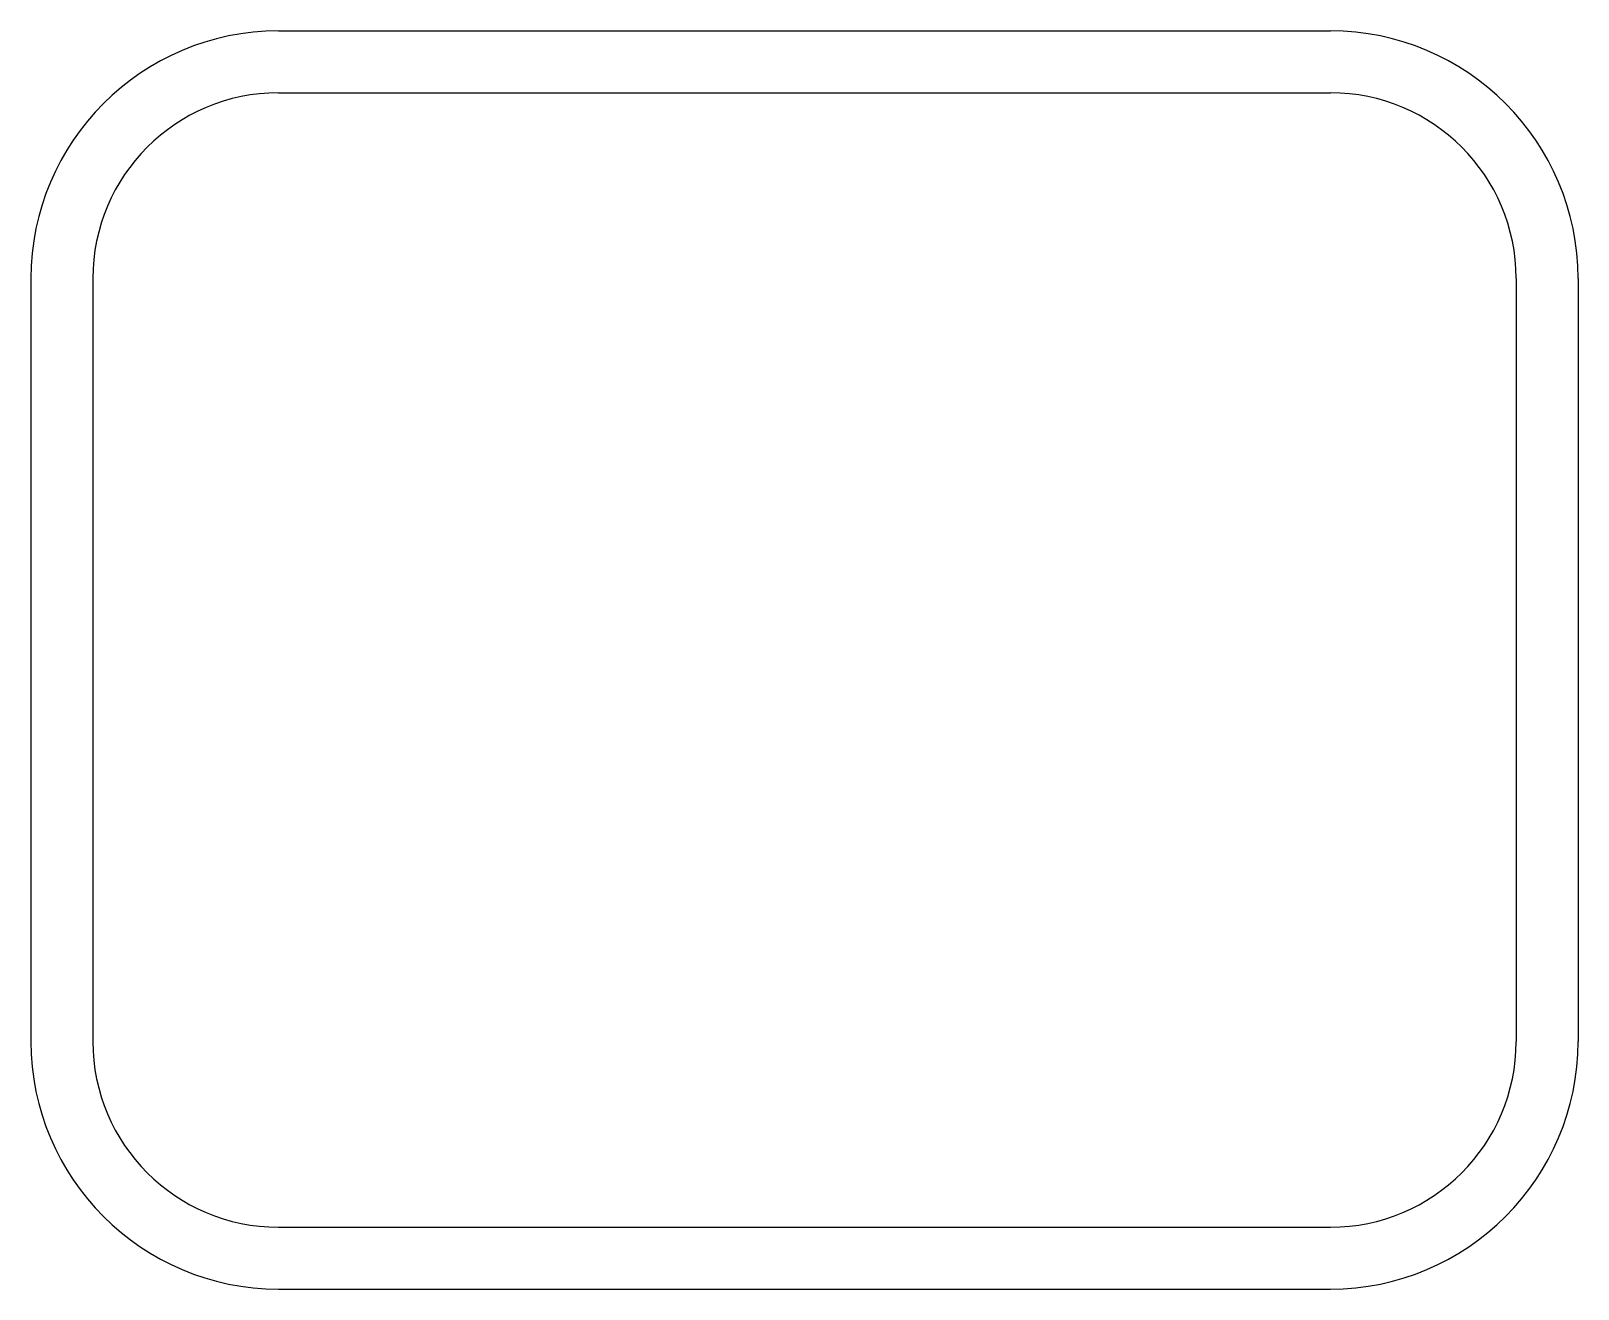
# Model space of a CAD drawing. Header units: metres. Extents: x 0 to 75, y 0 to 61.
import ezdxf

# ---------------------------------------------------------------- set-up
doc = ezdxf.new("R2010")
doc.units = ezdxf.units.M

msp = doc.modelspace()

# ---------------------------------------------------------------- linework, layer by layer
for p, q in [((12, 61), (63, 61)), ((12, 58), (63, 58)), ((0, 49), (0, 12)), ((3, 49), (3, 12)), ((3, 49), (3, 49)), ((72, 49), (72, 12)), ((75, 49), (75, 12)), ((0, 12), (0, 12)), ((3, 12), (3, 12)), ((12, 3), (63, 3)), ((12, 3), (12, 3)), ((12, 0), (63, 0)), ((12, 0), (12, 0))]:
    msp.add_line(p, q)
for centre, radius, start, end in [((12, 49), 12, 90, 180), ((63, 49), 12, 0, 90), ((12, 49), 9, 90, 180), ((63, 49), 9, 0, 90), ((12, 12), 12, 180, 270), ((12, 12), 9, 180, 270), ((63, 12), 9, 270, 0), ((63, 12), 12, 270, 0)]:
    msp.add_arc(centre, radius, start, end)

doc.saveas('drawing.dxf')
